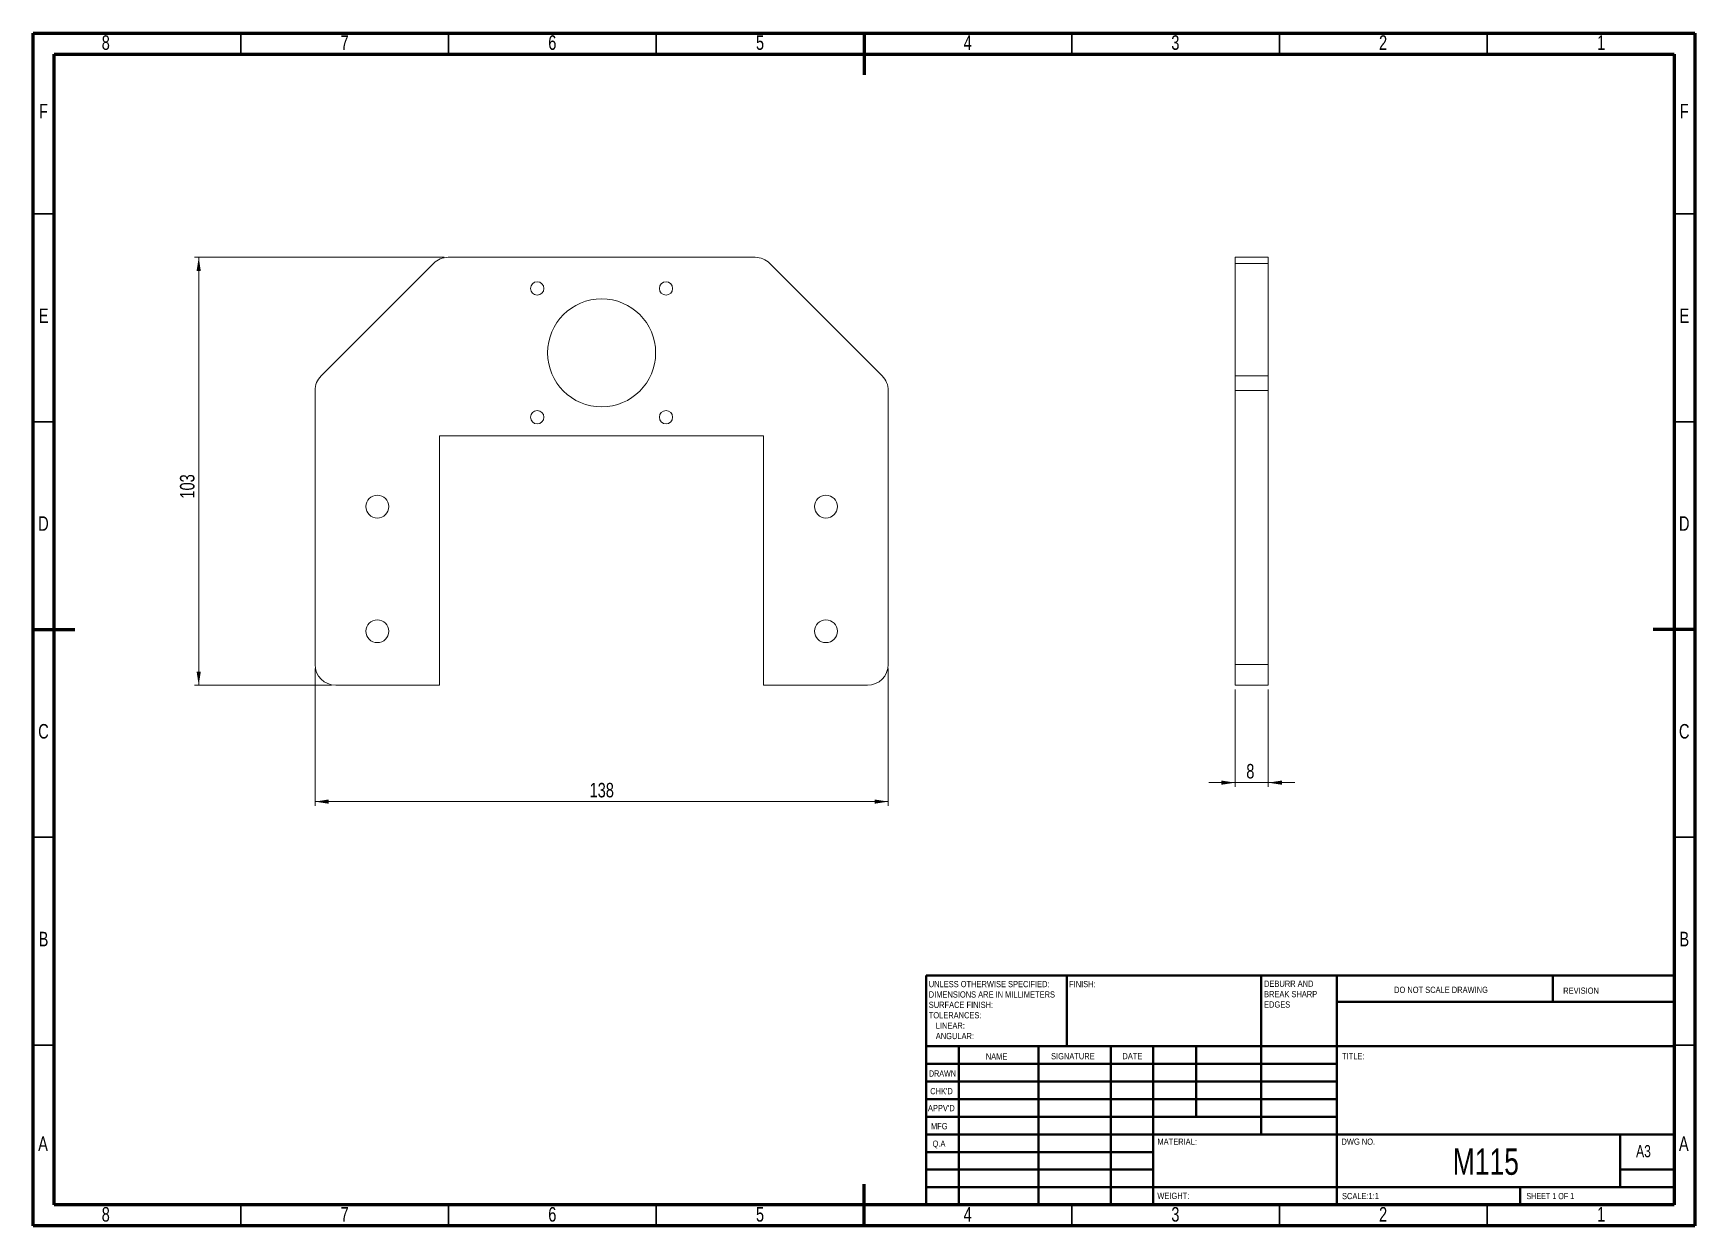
# Model space of a CAD drawing. Header units: millimetres. Extents: x 15 to 415, y 5 to 292.
import ezdxf

# ---------------------------------------------------------------- set-up
doc = ezdxf.new("R2010")
doc.units = ezdxf.units.MM
doc.styles.add('SLDTEXTSTYLE0', font='TXT', dxfattribs={"width": 0.75})
doc.styles.add('SLDTEXTSTYLE1', font='TXT', dxfattribs={"width": 0.686449})
doc.styles.add('SLDTEXTSTYLE2', font='TXT', dxfattribs={"width": 0.6875})
doc.dimstyles.new('SLDDIMSTYLE0', dxfattribs={"dimtxt": 3.5, "dimasz": 3.302, "dimexe": 0, "dimexo": 0.0625, "dimgap": 0.875, "dimtad": 1, "dimrnd": 1e-09, "dimzin": 12, "dimdsep": 46, "dimtxsty": 'SLDTEXTSTYLE0', "dimsah": 1, "dimcen": 0.09, "dimadec": 0, "dimazin": 3, "dimtfac": 1, "dimtofl": 0, "dimtmove": 0, "dimatfit": 3, "dimfxl": 0, "dimfrac": 2, "dimtolj": 1, "dimtzin": 12, "dimarcsym": 0})
doc.dimstyles.new('SLDDIMSTYLE1', dxfattribs={"dimtxt": 3.5, "dimasz": 3.302, "dimexe": 0, "dimexo": 0.0625, "dimgap": 0.875, "dimtad": 1, "dimrnd": 1e-09, "dimzin": 12, "dimdsep": 46, "dimtxsty": 'SLDTEXTSTYLE0', "dimsah": 1, "dimcen": 0.09, "dimadec": 0, "dimazin": 3, "dimtfac": 1, "dimtmove": 0, "dimatfit": 0, "dimfxl": 0, "dimfrac": 2, "dimtolj": 1, "dimtzin": 12, "dimarcsym": 0})

# ---------------------------------------------------------------- blocks, each defined once
blk = doc.blocks.new('SW_NOTE_0')
at = {"color": 0, "linetype": 'Continuous', "lineweight": 0, "char_height": 1.5, "attachment_point": 1, "style": 'SLDTEXTSTYLE0'}
for s, insert in [('UNLESS OTHERWISE SPECIFIED:', (0, 1.93)), ('SURFACE FINISH:', (0, -3.07)), ('DIMENSIONS ARE IN MILLIMETERS', (0, -0.57)), ('TOLERANCES:', (0, -5.57)), ('ANGULAR:', (1.69, -10.57)), ('LINEAR:', (1.69, -8.07))]:
    blk.add_mtext(s, dxfattribs=dict(at, insert=insert))
blk = doc.blocks.new('SW_NOTE_1')
at = {"color": 0, "linetype": 'Continuous', "lineweight": 0, "char_height": 1.5, "attachment_point": 1, "style": 'SLDTEXTSTYLE0'}
for s, insert in [('DEBURR AND', (0, 1.93)), ('BREAK SHARP', (0, -0.57)), ('EDGES', (0, -3.07))]:
    blk.add_mtext(s, dxfattribs=dict(at, insert=insert))
blk = doc.blocks.new('_D')
at = {"color": 7, "linetype": 'Continuous', "lineweight": 0}
for p, q in [((113.91, 238.08), (53.84, 238.08)), ((54.84, 238.08), (54.84, 135.08)), ((86.84, 135.08), (53.84, 135.08))]:
    blk.add_line(p, q, dxfattribs=at)
for points in [[(54.84, 238.08), (54.33, 234.78), (55.34, 234.78)], [(54.84, 135.08), (55.34, 138.38), (54.33, 138.38)]]:
    blk.add_solid(points, dxfattribs=at)
at = {"color": 7, "linetype": 'Continuous', "lineweight": 0, "insert": (50.32, 180.01), "char_height": 3.5, "attachment_point": 1, "rotation": 90, "style": 'SLDTEXTSTYLE0'}
blk.add_mtext('103', dxfattribs=at)
blk = doc.blocks.new('_D_1')
at = {"color": 7, "linetype": 'Continuous', "lineweight": 0}
for p, q in [((82.84, 139.08), (82.84, 106.08)), ((220.84, 139.08), (220.84, 106.08)), ((82.84, 107.08), (220.84, 107.08))]:
    blk.add_line(p, q, dxfattribs=at)
for points in [[(82.84, 107.08), (86.14, 106.57), (86.14, 107.59)], [(220.84, 107.08), (217.53, 107.59), (217.53, 106.57)]]:
    blk.add_solid(points, dxfattribs=at)
at = {"color": 7, "linetype": 'Continuous', "lineweight": 0, "insert": (148.94, 111.59), "char_height": 3.5, "attachment_point": 1, "style": 'SLDTEXTSTYLE0'}
blk.add_mtext('138', dxfattribs=at)
blk = doc.blocks.new('_D_2')
at = {"color": 7, "linetype": 'Continuous', "lineweight": 0}
for p, q in [((304.33, 134.08), (304.33, 110.64)), ((312.33, 134.08), (312.33, 110.64)), ((304.33, 111.64), (297.98, 111.64)), ((312.33, 111.64), (304.33, 111.64)), ((312.33, 111.64), (318.68, 111.64))]:
    blk.add_line(p, q, dxfattribs=at)
for points in [[(304.33, 111.64), (301.02, 112.15), (301.02, 111.13)], [(312.33, 111.64), (315.63, 111.13), (315.63, 112.15)]]:
    blk.add_solid(points, dxfattribs=at)
at = {"color": 7, "linetype": 'Continuous', "lineweight": 0, "insert": (307.03, 116.15), "char_height": 3.5, "attachment_point": 1, "style": 'SLDTEXTSTYLE0'}
blk.add_mtext('8', dxfattribs=at)

msp = doc.modelspace()

# ---------------------------------------------------------------- linework, layer by layer
at = {"color": 7, "linetype": 'Continuous', "lineweight": 60}
for p, q in [((15, 292), (415, 292)), ((15, 5), (15, 292)), ((215, 292), (215, 282)), ((415, 292), (415, 5)), ((20, 287), (410, 287)), ((20, 10), (20, 287)), ((410, 287), (410, 10)), ((15, 148.5), (25, 148.5)), ((415, 148.5), (405, 148.5)), ((410, 65.25), (410, 10)), ((215, 5), (215, 15)), ((410, 10), (20, 10)), ((410, 10), (222.8, 10)), ((415, 5), (15, 5))]:
    msp.add_line(p, q, dxfattribs=at)
at = {"color": 7, "linetype": 'Continuous', "lineweight": 30}
for p, q in [((65, 292), (65, 287)), ((115, 292), (115, 287)), ((165, 292), (165, 287)), ((265, 292), (265, 287)), ((315, 292), (315, 287)), ((365, 292), (365, 287)), ((15, 248.5), (20, 248.5)), ((415, 248.5), (410, 248.5)), ((15, 198.5), (20, 198.5)), ((415, 198.5), (410, 198.5)), ((15, 98.5), (20, 98.5)), ((415, 98.5), (410, 98.5)), ((15, 48.5), (20, 48.5)), ((415, 48.5), (410, 48.5)), ((65, 5), (65, 10)), ((115, 5), (115, 10)), ((165, 5), (165, 10)), ((265, 5), (265, 10)), ((315, 5), (315, 10)), ((365, 5), (365, 10))]:
    msp.add_line(p, q, dxfattribs=at)
at = {"color": 7, "linetype": 'Continuous', "lineweight": 15}
for p, q in [((111.372, 236.617), (84.301, 209.546)), ((188.765, 238.082), (114.908, 238.082)), ((219.372, 209.546), (192.301, 236.617)), ((304.327, 238.082), (312.327, 238.082)), ((304.327, 236.617), (304.327, 238.082)), ((312.327, 236.617), (304.327, 236.617)), ((304.327, 209.546), (304.327, 236.617)), ((312.327, 238.082), (312.327, 236.617)), ((312.327, 236.617), (312.327, 209.546)), ((304.327, 209.546), (312.327, 209.546)), ((304.327, 206.011), (304.327, 209.546)), ((312.327, 209.546), (312.327, 206.011)), ((82.836, 206.011), (82.836, 140.082)), ((220.836, 140.082), (220.836, 206.011)), ((312.327, 206.011), (304.327, 206.011)), ((304.327, 140.082), (304.327, 206.011)), ((312.327, 140.082), (312.327, 206.011)), ((112.836, 195.082), (190.836, 195.082)), ((112.836, 135.082), (112.836, 195.082)), ((190.836, 195.082), (190.836, 135.082)), ((304.327, 140.082), (312.327, 140.082)), ((304.327, 135.082), (304.327, 140.082)), ((312.327, 140.082), (312.327, 135.082)), ((87.836, 135.082), (112.836, 135.082)), ((190.836, 135.082), (215.836, 135.082)), ((312.327, 135.082), (304.327, 135.082))]:
    msp.add_line(p, q, dxfattribs=at)
at = {"color": 7, "linetype": 'Continuous', "lineweight": 40}
for p, q in [((230, 65.25), (410, 65.25)), ((230, 65.25), (230, 10)), ((263.8, 48.25), (263.8, 65.25)), ((310.6, 65.25), (310.6, 27)), ((328.8, 65.25), (328.8, 10)), ((380.8, 58.875), (380.8, 65.25)), ((410, 58.875), (328.8, 58.875)), ((410, 48.25), (230, 48.25)), ((237.8, 48.25), (237.8, 10)), ((256.991, 48.25), (256.991, 10)), ((274.399, 48.25), (274.399, 10)), ((284.6, 10), (284.6, 48.25)), ((295, 31.25), (295, 48.25)), ((328.8, 44), (230, 44)), ((328.8, 39.75), (230, 39.75)), ((328.8, 35.5), (230, 35.5)), ((328.8, 31.25), (230, 31.25)), ((284.6, 27), (230, 27)), ((284.6, 27), (410, 27)), ((397, 14.25), (397, 27)), ((284.6, 22.75), (230, 22.75)), ((284.6, 18.5), (230, 18.5)), ((410, 18.5), (397, 18.5)), ((230, 14.25), (410, 14.25)), ((373, 10), (373, 14.25))]:
    msp.add_line(p, q, dxfattribs=at)
at = {"color": 7, "linetype": 'Continuous', "lineweight": 15}
for centre, radius in [((136.336, 230.582), 1.6), ((167.336, 230.582), 1.6), ((151.836, 215.082), 13), ((136.336, 199.582), 1.6), ((167.336, 199.582), 1.6), ((97.836, 178.082), 2.75), ((205.836, 178.082), 2.75), ((97.836, 148.082), 2.75), ((205.836, 148.082), 2.75)]:
    msp.add_circle(centre, radius, dxfattribs=at)
for centre, start, end in [((114.908, 233.082), 90, 135), ((188.765, 233.082), 45, 90), ((87.836, 206.011), 135, 180), ((215.836, 206.011), 0, 45), ((87.836, 140.082), 180, 270), ((215.836, 140.082), 270, 0)]:
    msp.add_arc(centre, 5, start, end, dxfattribs=at)

# ---------------------------------------------------------------- block references
at = {"color": 7, "linetype": 'Continuous', "lineweight": 0}
for name, p in [('SW_NOTE_1', (311.309, 62.069)), ('SW_NOTE_0', (230.594, 61.987))]:
    msp.add_blockref(name, p, dxfattribs=at)

# ---------------------------------------------------------------- texts
for s, insert, char_height, attachment_point, style in [('8', (32.465, 291.5), 3.5, 2, 'SLDTEXTSTYLE0'), ('7', (89.965, 291.5), 3.5, 2, 'SLDTEXTSTYLE0'), ('6', (139.965, 291.5), 3.5, 2, 'SLDTEXTSTYLE0'), ('5', (189.965, 291.5), 3.5, 2, 'SLDTEXTSTYLE0'), ('4', (239.965, 291.5), 3.5, 2, 'SLDTEXTSTYLE0'), ('3', (289.965, 291.5), 3.5, 2, 'SLDTEXTSTYLE0'), ('2', (339.965, 291.5), 3.5, 2, 'SLDTEXTSTYLE0'), ('1', (392.465, 291.5), 3.5, 2, 'SLDTEXTSTYLE0'), ('F', (17.464, 275), 3.5, 2, 'SLDTEXTSTYLE0'), ('F', (412.464, 275), 3.5, 2, 'SLDTEXTSTYLE0'), ('E', (17.506, 225.75), 3.5, 2, 'SLDTEXTSTYLE0'), ('E', (412.506, 225.75), 3.5, 2, 'SLDTEXTSTYLE0'), ('D', (17.46, 175.75), 3.5, 2, 'SLDTEXTSTYLE0'), ('D', (412.46, 175.75), 3.5, 2, 'SLDTEXTSTYLE0'), ('C', (17.464, 125.75), 3.5, 2, 'SLDTEXTSTYLE0'), ('C', (412.464, 125.75), 3.5, 2, 'SLDTEXTSTYLE0'), ('B', (17.473, 75.75), 3.5, 2, 'SLDTEXTSTYLE0'), ('B', (412.473, 75.75), 3.5, 2, 'SLDTEXTSTYLE0'), ('FINISH:', (264.371, 63.919), 1.5, 1, 'SLDTEXTSTYLE0'), ('DO NOT SCALE DRAWING', (342.615, 62.533), 1.5, 1, 'SLDTEXTSTYLE0'), ('REVISION', (383.328, 62.335), 1.5, 1, 'SLDTEXTSTYLE0'), ('NAME', (244.322, 46.501), 1.5, 1, 'SLDTEXTSTYLE0'), ('SIGNATURE', (260.034, 46.562), 1.5, 1, 'SLDTEXTSTYLE0'), ('DATE', (277.215, 46.576), 1.5, 1, 'SLDTEXTSTYLE0'), ('TITLE:', (330.09, 46.576), 1.5, 1, 'SLDTEXTSTYLE0'), ('DRAWN', (230.643, 42.385), 1.5, 1, 'SLDTEXTSTYLE1'), ("CHK'D", (230.939, 38.162), 1.5, 1, 'SLDTEXTSTYLE0'), ("APPV'D", (230.402, 34.066), 1.5, 1, 'SLDTEXTSTYLE0'), ('MFG', (231.124, 29.716), 1.5, 1, 'SLDTEXTSTYLE0'), ('A', (17.36, 26.5), 3.5, 2, 'SLDTEXTSTYLE0'), ('Q.A', (231.509, 25.505), 1.5, 1, 'SLDTEXTSTYLE0'), ('MATERIAL:', (285.646, 25.986), 1.5, 1, 'SLDTEXTSTYLE0'), ('DWG NO.', (329.953, 25.986), 1.5, 1, 'SLDTEXTSTYLE0'), ('A3', (400.871, 24.406), 2.9104, 1, 'SLDTEXTSTYLE0'), ('A', (412.36, 26.5), 3.5, 2, 'SLDTEXTSTYLE0'), ('M115', (364.704, 23.607), 6.35, 2, 'SLDTEXTSTYLE0'), ('WEIGHT:', (285.618, 12.949), 1.4986, 1, 'SLDTEXTSTYLE0'), ('SCALE:1:1', (330.074, 12.9), 1.5, 1, 'SLDTEXTSTYLE0'), ('SHEET 1 OF 1', (374.478, 12.9), 1.5, 1, 'SLDTEXTSTYLE2'), ('8', (32.465, 9.5), 3.5, 2, 'SLDTEXTSTYLE0'), ('7', (89.965, 9.5), 3.5, 2, 'SLDTEXTSTYLE0'), ('6', (139.965, 9.5), 3.5, 2, 'SLDTEXTSTYLE0'), ('5', (189.965, 9.5), 3.5, 2, 'SLDTEXTSTYLE0'), ('4', (239.965, 9.5), 3.5, 2, 'SLDTEXTSTYLE0'), ('3', (289.965, 9.5), 3.5, 2, 'SLDTEXTSTYLE0'), ('2', (339.965, 9.5), 3.5, 2, 'SLDTEXTSTYLE0'), ('1', (392.465, 9.5), 3.5, 2, 'SLDTEXTSTYLE0')]:
    msp.add_mtext(s, dxfattribs=dict(at, insert=insert, char_height=char_height, attachment_point=attachment_point, style=style))

# ---------------------------------------------------------------- dimensions: what is measured, and where the dimension line sits
dim = msp.add_linear_dim(base=(54.836, 135.082), p1=(114.908, 238.082), p2=(87.836, 135.082), angle=90, dimstyle='SLDDIMSTYLE0', dxfattribs=at)
dim.commit()
dim.dimension.update_dxf_attribs({"geometry": '_D', "text_midpoint": (54.836, 183.888), "dimtype": 160})
for base, p1, p2, dimstyle, picture, middle in [((220.836, 107.082), (82.836, 140.082), (220.836, 140.082), 'SLDDIMSTYLE0', '_D_1', (152.816, 107.082)), ((304.327, 111.643), (312.327, 135.082), (304.327, 135.082), 'SLDDIMSTYLE1', '_D_2', (308.327, 111.643))]:
    dim = msp.add_linear_dim(base=base, p1=p1, p2=p2, dimstyle=dimstyle, dxfattribs=at)
    dim.commit()
    dim.dimension.update_dxf_attribs({"geometry": picture, "text_midpoint": middle, "dimtype": 160})

doc.saveas('drawing.dxf')
